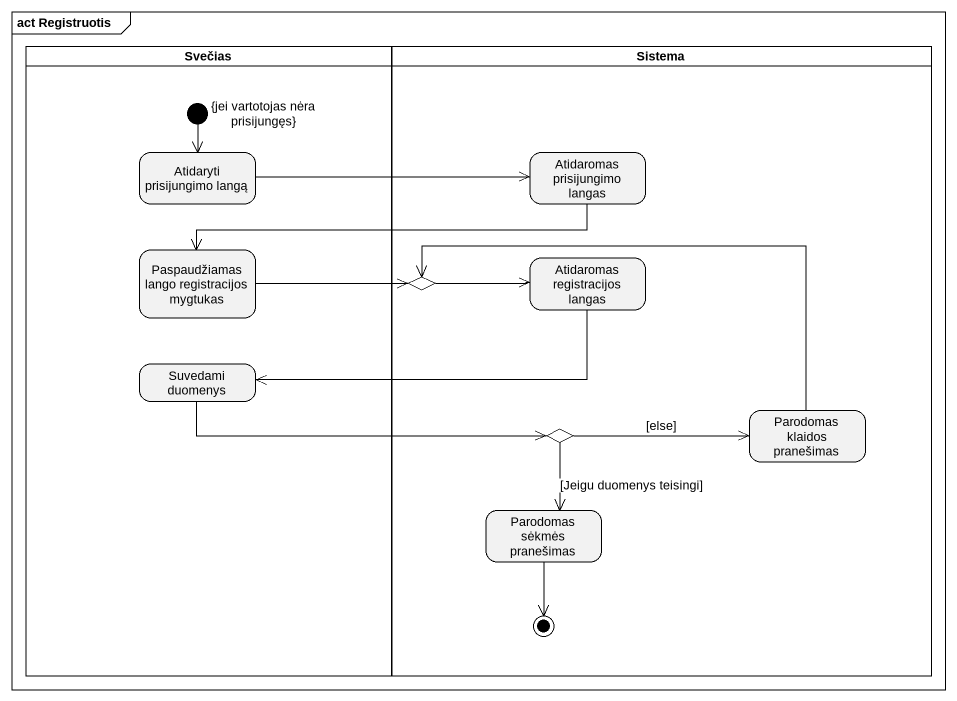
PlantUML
@startuml
mainframe act Registruotis
hide empty description
state Svečias <<partition>> {
  state "{jei vartotojas nėra prisijungęs}" as jei_vartotojas_nėra <<start>>
  state "Atidaryti prisijungimo langą" as Atidaryti_prisijungimo_langą
  state "Paspaudžiamas lango registracijos mygtukas" as Paspaudžiamas_lango
  state "Suvedami duomenys" as Suvedami_duomenys
}
state Sistema <<partition>> {
  state "Atidaromas prisijungimo langas" as Atidaromas_prisijungimo
  state "Atidaromas registracijos langas" as Atidaromas_registracijos
  state choice1 <<choice>>
  state "Parodomas klaidos pranešimas" as Parodomas_klaidos_pranešimas
  state choice2 <<choice>>
  state "Parodomas sėkmės pranešimas" as Parodomas_sėkmės_pranešimas
  Parodomas_sėkmės_pranešimas --> [*]
}
jei_vartotojas_nėra --> Atidaryti_prisijungimo_langą
Atidaryti_prisijungimo_langą -right-> Atidaromas_prisijungimo
Atidaromas_prisijungimo -left-> Paspaudžiamas_lango
Paspaudžiamas_lango -right-> choice1
Atidaromas_registracijos -left-> Suvedami_duomenys
choice1 -right-> Atidaromas_registracijos
Suvedami_duomenys -right-> choice2
Parodomas_klaidos_pranešimas -left-> choice1
choice2 -right-> Parodomas_klaidos_pranešimas : [else]
choice2 --> Parodomas_sėkmės_pranešimas : [Jeigu duomenys teisingi]
@enduml
